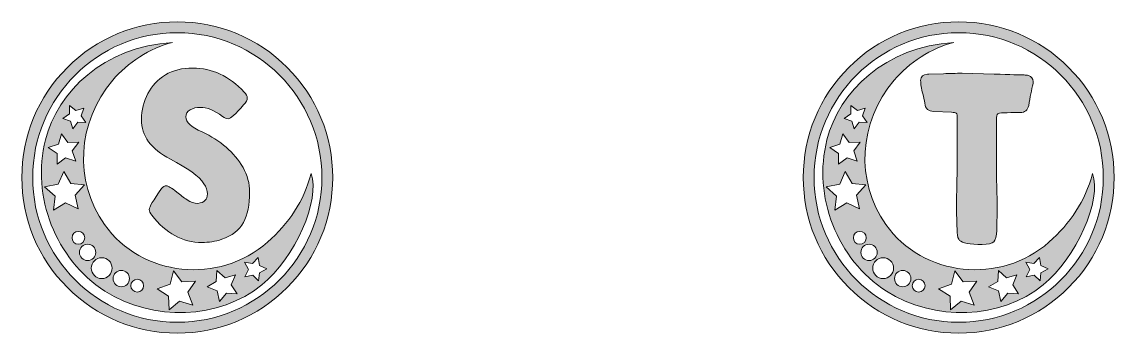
# Model space of a CAD drawing. Header units: inches. Extents: x 0.5 to 37.5, y -17.5 to -0.5.
# Drawn here: x 10.51 to 17.49, y -12.49 to -10.51 of the extents above; entities that cross this region are included whole.
import ezdxf

# ---------------------------------------------------------------- set-up
doc = ezdxf.new("R2010")
doc.units = ezdxf.units.IN
doc.header["$MEASUREMENT"] = 0
doc.layers.add('Layer 1', color=7, linetype='Continuous')

# ---------------------------------------------------------------- blocks, each defined once
blk = doc.blocks.new('block 15')
at = {"layer": 'Layer 1', "true_color": 0xdaaa6d}
h = blk.add_hatch(color=43, dxfattribs=at)
h.dxf.hatch_style = 2
edge = h.paths.add_edge_path()
edge.add_spline(control_points=[(17.2033, -10.7966), (17.0155, -10.6088), (16.7657, -10.5053), (16.5, -10.5053), (16.2343, -10.5053), (15.9845, -10.6088), (15.7966, -10.7966), (15.6088, -10.9845), (15.5053, -11.2343), (15.5053, -11.5), (15.5053, -11.7657), (15.6088, -12.0155), (15.7966, -12.2033), (15.9845, -12.3912), (16.2343, -12.4947), (16.5, -12.4947), (16.7657, -12.4947), (17.0155, -12.3912), (17.2033, -12.2033), (17.3912, -12.0155), (17.4947, -11.7657), (17.4947, -11.5), (17.4947, -11.2343), (17.3912, -10.9845), (17.2033, -10.7966)], knot_values=[0, 0, 0, 0, 1, 1, 1, 2, 2, 2, 3, 3, 3, 4, 4, 4, 5, 5, 5, 6, 6, 6, 7, 7, 7, 8, 8, 8, 8], degree=3, periodic=1)
edge = h.paths.add_edge_path()
edge.add_spline(control_points=[(16.5, -12.4254), (15.9889, -12.4254), (15.5746, -12.0111), (15.5746, -11.5), (15.5746, -10.9889), (15.9889, -10.5746), (16.5, -10.5746), (17.0111, -10.5746), (17.4254, -10.9889), (17.4254, -11.5), (17.4254, -12.0111), (17.0111, -12.4254), (16.5, -12.4254)], knot_values=[0, 0, 0, 0, 1, 1, 1, 2, 2, 2, 3, 3, 3, 4, 4, 4, 4], degree=3, periodic=1)
h = blk.add_hatch(color=43, dxfattribs=at)
h.dxf.hatch_style = 2
edge = h.paths.add_edge_path()
edge.add_spline(control_points=[(17.3557, -11.4749), (17.3103, -11.6525), (17.2129, -11.7943), (17.0777, -11.9133), (16.7665, -12.1872), (16.2717, -12.136), (16.034, -11.7998), (15.8381, -11.5227), (15.8574, -11.1491), (16.0875, -10.878), (16.1803, -10.7687), (16.3257, -10.6687), (16.4691, -10.6378), (16.0299, -10.6613), (15.7339, -10.9545), (15.6569, -11.2583), (15.5648, -11.6213), (15.7211, -12.0226), (16.037, -12.2261), (16.3434, -12.4233), (16.7691, -12.4066), (17.0403, -12.1867), (17.2528, -12.0144), (17.4189, -11.6419), (17.3557, -11.4749)], knot_values=[0, 0, 0, 0, 1, 1, 1, 2, 2, 2, 3, 3, 3, 4, 4, 4, 5, 5, 5, 6, 6, 6, 7, 7, 7, 8, 8, 8, 8], degree=3, periodic=1)
h.paths.add_polyline_path([(15.8097, -11.0408), (15.8514, -11.0725), (15.9011, -11.0561), (15.8839, -11.1055), (15.9148, -11.1477), (15.8625, -11.1466), (15.8319, -11.1891), (15.8168, -11.139), (15.7669, -11.123), (15.8099, -11.0931)])
h.paths.add_polyline_path([(15.7399, -11.2867), (15.7596, -11.2207), (15.8, -11.2765), (15.8689, -11.2748), (15.8283, -11.3305), (15.8511, -11.3955), (15.7856, -11.374), (15.7309, -11.4158), (15.731, -11.347), (15.6744, -11.3078)])
h.paths.add_polyline_path([(15.7073, -11.7082), (15.718, -11.6194), (15.6509, -11.5602), (15.7387, -11.543), (15.7742, -11.4609), (15.8177, -11.5391), (15.9067, -11.5475), (15.8459, -11.613), (15.8654, -11.7003), (15.7842, -11.6627)])
edge = h.paths.add_edge_path()
edge.add_spline(control_points=[(15.8263, -11.8854), (15.8263, -11.8628), (15.8447, -11.8444), (15.8673, -11.8444), (15.89, -11.8444), (15.9083, -11.8628), (15.9083, -11.8854), (15.9083, -11.9081), (15.89, -11.9264), (15.8673, -11.9264), (15.8447, -11.9264), (15.8263, -11.9081), (15.8263, -11.8854)], knot_values=[0, 0, 0, 0, 1, 1, 1, 2, 2, 2, 3, 3, 3, 4, 4, 4, 4], degree=3, periodic=1)
edge = h.paths.add_edge_path()
edge.add_spline(control_points=[(15.874, -11.9788), (15.874, -11.9499), (15.8974, -11.9264), (15.9263, -11.9264), (15.9553, -11.9264), (15.9787, -11.9499), (15.9787, -11.9788), (15.9787, -12.0077), (15.9553, -12.0312), (15.9263, -12.0312), (15.8974, -12.0312), (15.874, -12.0077), (15.874, -11.9788)], knot_values=[0, 0, 0, 0, 1, 1, 1, 2, 2, 2, 3, 3, 3, 4, 4, 4, 4], degree=3, periodic=1)
edge = h.paths.add_edge_path()
edge.add_spline(control_points=[(16.0165, -12.1459), (15.9797, -12.1459), (15.9499, -12.116), (15.9499, -12.0793), (15.9499, -12.0425), (15.9797, -12.0127), (16.0165, -12.0127), (16.0533, -12.0127), (16.0831, -12.0425), (16.0831, -12.0793), (16.0831, -12.116), (16.0533, -12.1459), (16.0165, -12.1459)], knot_values=[0, 0, 0, 0, 1, 1, 1, 2, 2, 2, 3, 3, 3, 4, 4, 4, 4], degree=3, periodic=1)
edge = h.paths.add_edge_path()
edge.add_spline(control_points=[(16.1416, -12.1982), (16.1126, -12.1982), (16.0892, -12.1748), (16.0892, -12.1459), (16.0892, -12.1169), (16.1126, -12.0935), (16.1416, -12.0935), (16.1705, -12.0935), (16.1939, -12.1169), (16.1939, -12.1459), (16.1939, -12.1748), (16.1705, -12.1982), (16.1416, -12.1982)], knot_values=[0, 0, 0, 0, 1, 1, 1, 2, 2, 2, 3, 3, 3, 4, 4, 4, 4], degree=3, periodic=1)
edge = h.paths.add_edge_path()
edge.add_spline(control_points=[(16.2436, -12.2326), (16.2209, -12.2326), (16.2026, -12.2142), (16.2026, -12.1916), (16.2026, -12.1689), (16.2209, -12.1506), (16.2436, -12.1506), (16.2662, -12.1506), (16.2846, -12.1689), (16.2846, -12.1916), (16.2846, -12.2142), (16.2662, -12.2326), (16.2436, -12.2326)], knot_values=[0, 0, 0, 0, 1, 1, 1, 2, 2, 2, 3, 3, 3, 4, 4, 4, 4], degree=3, periodic=1)
h.paths.add_polyline_path([(16.5989, -12.3153), (16.515, -12.2908), (16.4473, -12.346), (16.4447, -12.2587), (16.3713, -12.2114), (16.4535, -12.1819), (16.4758, -12.0975), (16.5292, -12.1666), (16.6164, -12.1617), (16.5673, -12.2339)])
h.paths.add_polyline_path([(16.8141, -12.2385), (16.7704, -12.2917), (16.7547, -12.2247), (16.6906, -12.1996), (16.7495, -12.1639), (16.7536, -12.0952), (16.8057, -12.1403), (16.8723, -12.1229), (16.8456, -12.1863), (16.8827, -12.2443)])
h.paths.add_polyline_path([(17.0265, -12.1089), (17.0203, -12.1608), (16.9828, -12.1243), (16.9315, -12.1344), (16.9547, -12.0875), (16.9292, -12.0417), (16.981, -12.0493), (17.0166, -12.0109), (17.0254, -12.0625), (17.0729, -12.0845)])
at = {"layer": 'Layer 1', "lineweight": 0}
for points in [[(15.8097, -11.0408), (15.8514, -11.0725), (15.9011, -11.0561), (15.8839, -11.1055), (15.9148, -11.1477), (15.8625, -11.1466), (15.8319, -11.1891), (15.8168, -11.139), (15.7669, -11.123), (15.8099, -11.0931), (15.8097, -11.0408)], [(15.7399, -11.2867), (15.7596, -11.2207), (15.8, -11.2765), (15.8689, -11.2748), (15.8283, -11.3305), (15.8511, -11.3955), (15.7856, -11.374), (15.7309, -11.4158), (15.731, -11.347), (15.6744, -11.3078), (15.7399, -11.2867)], [(15.7073, -11.7082), (15.718, -11.6194), (15.6509, -11.5602), (15.7387, -11.543), (15.7742, -11.4609), (15.8177, -11.5391), (15.9067, -11.5475), (15.8459, -11.613), (15.8654, -11.7003), (15.7842, -11.6627), (15.7073, -11.7082)], [(17.0265, -12.1089), (17.0203, -12.1608), (16.9828, -12.1243), (16.9315, -12.1344), (16.9547, -12.0875), (16.9292, -12.0417), (16.981, -12.0493), (17.0166, -12.0109), (17.0254, -12.0625), (17.0729, -12.0845), (17.0265, -12.1089)], [(16.5989, -12.3153), (16.515, -12.2908), (16.4473, -12.346), (16.4447, -12.2587), (16.3713, -12.2114), (16.4535, -12.1819), (16.4758, -12.0975), (16.5292, -12.1666), (16.6164, -12.1617), (16.5673, -12.2339), (16.5989, -12.3153)], [(16.8141, -12.2385), (16.7704, -12.2917), (16.7547, -12.2247), (16.6906, -12.1996), (16.7495, -12.1639), (16.7536, -12.0952), (16.8057, -12.1403), (16.8723, -12.1229), (16.8456, -12.1863), (16.8827, -12.2443), (16.8141, -12.2385)]]:
    blk.add_lwpolyline(points, dxfattribs=at)
for points, knots in [([(17.2033, -10.7966), (17.0155, -10.6088), (16.7657, -10.5053), (16.5, -10.5053), (16.2343, -10.5053), (15.9845, -10.6088), (15.7966, -10.7966), (15.6088, -10.9845), (15.5053, -11.2343), (15.5053, -11.5), (15.5053, -11.7657), (15.6088, -12.0155), (15.7966, -12.2033), (15.9845, -12.3912), (16.2343, -12.4947), (16.5, -12.4947), (16.7657, -12.4947), (17.0155, -12.3912), (17.2033, -12.2033), (17.3912, -12.0155), (17.4947, -11.7657), (17.4947, -11.5), (17.4947, -11.2343), (17.3912, -10.9845), (17.2033, -10.7966)], [0, 0, 0, 0, 1, 1, 1, 2, 2, 2, 3, 3, 3, 4, 4, 4, 5, 5, 5, 6, 6, 6, 7, 7, 7, 8, 8, 8, 8]), ([(16.5, -12.4254), (15.9889, -12.4254), (15.5746, -12.0111), (15.5746, -11.5), (15.5746, -10.9889), (15.9889, -10.5746), (16.5, -10.5746), (17.0111, -10.5746), (17.4254, -10.9889), (17.4254, -11.5), (17.4254, -12.0111), (17.0111, -12.4254), (16.5, -12.4254)], [0, 0, 0, 0, 1, 1, 1, 2, 2, 2, 3, 3, 3, 4, 4, 4, 4]), ([(17.3557, -11.4749), (17.3103, -11.6525), (17.2129, -11.7943), (17.0777, -11.9133), (16.7665, -12.1872), (16.2717, -12.136), (16.034, -11.7998), (15.8381, -11.5227), (15.8574, -11.1491), (16.0875, -10.878), (16.1803, -10.7687), (16.3257, -10.6687), (16.4691, -10.6378), (16.0299, -10.6613), (15.7339, -10.9545), (15.6569, -11.2583), (15.5648, -11.6213), (15.7211, -12.0226), (16.037, -12.2261), (16.3434, -12.4233), (16.7691, -12.4066), (17.0403, -12.1867), (17.2528, -12.0144), (17.4189, -11.6419), (17.3557, -11.4749)], [0, 0, 0, 0, 1, 1, 1, 2, 2, 2, 3, 3, 3, 4, 4, 4, 5, 5, 5, 6, 6, 6, 7, 7, 7, 8, 8, 8, 8]), ([(15.8263, -11.8854), (15.8263, -11.8628), (15.8447, -11.8444), (15.8673, -11.8444), (15.89, -11.8444), (15.9083, -11.8628), (15.9083, -11.8854), (15.9083, -11.9081), (15.89, -11.9264), (15.8673, -11.9264), (15.8447, -11.9264), (15.8263, -11.9081), (15.8263, -11.8854)], [0, 0, 0, 0, 1, 1, 1, 2, 2, 2, 3, 3, 3, 4, 4, 4, 4]), ([(15.874, -11.9788), (15.874, -11.9499), (15.8974, -11.9264), (15.9263, -11.9264), (15.9553, -11.9264), (15.9787, -11.9499), (15.9787, -11.9788), (15.9787, -12.0077), (15.9553, -12.0312), (15.9263, -12.0312), (15.8974, -12.0312), (15.874, -12.0077), (15.874, -11.9788)], [0, 0, 0, 0, 1, 1, 1, 2, 2, 2, 3, 3, 3, 4, 4, 4, 4]), ([(16.0165, -12.1459), (15.9797, -12.1459), (15.9499, -12.116), (15.9499, -12.0793), (15.9499, -12.0425), (15.9797, -12.0127), (16.0165, -12.0127), (16.0533, -12.0127), (16.0831, -12.0425), (16.0831, -12.0793), (16.0831, -12.116), (16.0533, -12.1459), (16.0165, -12.1459)], [0, 0, 0, 0, 1, 1, 1, 2, 2, 2, 3, 3, 3, 4, 4, 4, 4]), ([(16.1416, -12.1982), (16.1126, -12.1982), (16.0892, -12.1748), (16.0892, -12.1459), (16.0892, -12.1169), (16.1126, -12.0935), (16.1416, -12.0935), (16.1705, -12.0935), (16.1939, -12.1169), (16.1939, -12.1459), (16.1939, -12.1748), (16.1705, -12.1982), (16.1416, -12.1982)], [0, 0, 0, 0, 1, 1, 1, 2, 2, 2, 3, 3, 3, 4, 4, 4, 4]), ([(16.2436, -12.2326), (16.2209, -12.2326), (16.2026, -12.2142), (16.2026, -12.1916), (16.2026, -12.1689), (16.2209, -12.1506), (16.2436, -12.1506), (16.2662, -12.1506), (16.2846, -12.1689), (16.2846, -12.1916), (16.2846, -12.2142), (16.2662, -12.2326), (16.2436, -12.2326)], [0, 0, 0, 0, 1, 1, 1, 2, 2, 2, 3, 3, 3, 4, 4, 4, 4])]:
    blk.add_open_spline(points, degree=3, knots=knots, dxfattribs=at)
blk = doc.blocks.new('block 14')
at = {"layer": 'Layer 1', "true_color": 0xdaaa6d}
h = blk.add_hatch(color=43, dxfattribs=at)
h.dxf.hatch_style = 2
edge = h.paths.add_edge_path()
edge.add_spline(control_points=[(16.5058, -11.9016), (16.4969, -11.8928), (16.492, -11.8763), (16.4911, -11.8523), (16.4876, -11.7919), (16.4858, -11.7319), (16.4858, -11.6724), (16.4858, -11.6724), (16.4885, -11.5271), (16.4885, -11.5271), (16.4902, -11.4773), (16.4911, -11.3445), (16.4911, -11.1286), (16.4911, -11.1064), (16.4889, -11.0932), (16.4845, -11.0892), (16.48, -11.0852), (16.4698, -11.0832), (16.4538, -11.0832), (16.4538, -11.0832), (16.3418, -11.0779), (16.3418, -11.0779), (16.3054, -11.0779), (16.2859, -11.0601), (16.2832, -11.0246), (16.2797, -11.0042), (16.2752, -10.9842), (16.2699, -10.9646), (16.261, -10.9317), (16.2565, -10.9038), (16.2565, -10.8806), (16.2565, -10.854), (16.2712, -10.8406), (16.3005, -10.8406), (16.3005, -10.8406), (16.3085, -10.8406), (16.3085, -10.8406), (16.3085, -10.8406), (16.4032, -10.8367), (16.4032, -10.8367), (16.4432, -10.8349), (16.4831, -10.834), (16.5231, -10.834), (16.5231, -10.834), (16.7271, -10.8393), (16.7271, -10.8393), (16.8319, -10.8429), (16.8959, -10.8447), (16.919, -10.8447), (16.9279, -10.8447), (16.9372, -10.846), (16.947, -10.8486), (16.9665, -10.8558), (16.9763, -10.8686), (16.9763, -10.8873), (16.9763, -10.8873), (16.9763, -10.8993), (16.9763, -10.8993), (16.9656, -10.9402), (16.9563, -10.9873), (16.9483, -11.0406), (16.9412, -11.0699), (16.923, -11.0846), (16.8937, -11.0846), (16.803, -11.0846), (16.7551, -11.0872), (16.7497, -11.0926), (16.7444, -11.0979), (16.7417, -11.1108), (16.7417, -11.1312), (16.7417, -11.1312), (16.7417, -11.4964), (16.7417, -11.4964), (16.7444, -11.5684), (16.7457, -11.6377), (16.7457, -11.7044), (16.7457, -11.7497), (16.7448, -11.7941), (16.7431, -11.8377), (16.7413, -11.875), (16.735, -11.8992), (16.7244, -11.9103), (16.7137, -11.9214), (16.6888, -11.9274), (16.6497, -11.9283), (16.5706, -11.9283), (16.5227, -11.9194), (16.5058, -11.9016)], knot_values=[0, 0, 0, 0, 1, 1, 1, 2, 2, 2, 3, 3, 3, 4, 4, 4, 5, 5, 5, 6, 6, 6, 7, 7, 7, 8, 8, 8, 9, 9, 9, 10, 10, 10, 11, 11, 11, 12, 12, 12, 13, 13, 13, 14, 14, 14, 15, 15, 15, 16, 16, 16, 17, 17, 17, 18, 18, 18, 19, 19, 19, 20, 20, 20, 21, 21, 21, 22, 22, 22, 23, 23, 23, 24, 24, 24, 25, 25, 25, 26, 26, 26, 27, 27, 27, 28, 28, 28, 29, 29, 29, 29], degree=3, periodic=1)
at = {"layer": 'Layer 1', "lineweight": 0}
blk.add_open_spline([(16.5058, -11.9016), (16.4969, -11.8928), (16.492, -11.8763), (16.4911, -11.8523), (16.4876, -11.7919), (16.4858, -11.7319), (16.4858, -11.6724), (16.4858, -11.6724), (16.4885, -11.5271), (16.4885, -11.5271), (16.4902, -11.4773), (16.4911, -11.3445), (16.4911, -11.1286), (16.4911, -11.1064), (16.4889, -11.0932), (16.4845, -11.0892), (16.48, -11.0852), (16.4698, -11.0832), (16.4538, -11.0832), (16.4538, -11.0832), (16.3418, -11.0779), (16.3418, -11.0779), (16.3054, -11.0779), (16.2859, -11.0601), (16.2832, -11.0246), (16.2797, -11.0042), (16.2752, -10.9842), (16.2699, -10.9646), (16.261, -10.9317), (16.2565, -10.9038), (16.2565, -10.8806), (16.2565, -10.854), (16.2712, -10.8406), (16.3005, -10.8406), (16.3005, -10.8406), (16.3085, -10.8406), (16.3085, -10.8406), (16.3085, -10.8406), (16.4032, -10.8367), (16.4032, -10.8367), (16.4432, -10.8349), (16.4831, -10.834), (16.5231, -10.834), (16.5231, -10.834), (16.7271, -10.8393), (16.7271, -10.8393), (16.8319, -10.8429), (16.8959, -10.8447), (16.919, -10.8447), (16.9279, -10.8447), (16.9372, -10.846), (16.947, -10.8486), (16.9665, -10.8558), (16.9763, -10.8686), (16.9763, -10.8873), (16.9763, -10.8873), (16.9763, -10.8993), (16.9763, -10.8993), (16.9656, -10.9402), (16.9563, -10.9873), (16.9483, -11.0406), (16.9412, -11.0699), (16.923, -11.0846), (16.8937, -11.0846), (16.803, -11.0846), (16.7551, -11.0872), (16.7497, -11.0926), (16.7444, -11.0979), (16.7417, -11.1108), (16.7417, -11.1312), (16.7417, -11.1312), (16.7417, -11.4964), (16.7417, -11.4964), (16.7444, -11.5684), (16.7457, -11.6377), (16.7457, -11.7044), (16.7457, -11.7497), (16.7448, -11.7941), (16.7431, -11.8377), (16.7413, -11.875), (16.735, -11.8992), (16.7244, -11.9103), (16.7137, -11.9214), (16.6888, -11.9274), (16.6497, -11.9283), (16.5706, -11.9283), (16.5227, -11.9194), (16.5058, -11.9016)], degree=3, knots=[0, 0, 0, 0, 1, 1, 1, 2, 2, 2, 3, 3, 3, 4, 4, 4, 5, 5, 5, 6, 6, 6, 7, 7, 7, 8, 8, 8, 9, 9, 9, 10, 10, 10, 11, 11, 11, 12, 12, 12, 13, 13, 13, 14, 14, 14, 15, 15, 15, 16, 16, 16, 17, 17, 17, 18, 18, 18, 19, 19, 19, 20, 20, 20, 21, 21, 21, 22, 22, 22, 23, 23, 23, 24, 24, 24, 25, 25, 25, 26, 26, 26, 27, 27, 27, 28, 28, 28, 29, 29, 29, 29], dxfattribs=at)
at = {"layer": 'Layer 1'}
blk.add_blockref('block 15', (0, 0), dxfattribs=at)
blk = doc.blocks.new('block 17')
at = {"layer": 'Layer 1', "true_color": 0xdaaa6d}
h = blk.add_hatch(color=43, dxfattribs=at)
h.dxf.hatch_style = 2
edge = h.paths.add_edge_path()
edge.add_spline(control_points=[(12.2033, -10.7966), (12.0155, -10.6088), (11.7657, -10.5053), (11.5, -10.5053), (11.2343, -10.5053), (10.9845, -10.6088), (10.7966, -10.7966), (10.6088, -10.9845), (10.5053, -11.2343), (10.5053, -11.5), (10.5053, -11.7657), (10.6088, -12.0155), (10.7966, -12.2033), (10.9845, -12.3912), (11.2343, -12.4947), (11.5, -12.4947), (11.7657, -12.4947), (12.0155, -12.3912), (12.2033, -12.2033), (12.3912, -12.0155), (12.4947, -11.7657), (12.4947, -11.5), (12.4947, -11.2343), (12.3912, -10.9845), (12.2033, -10.7966)], knot_values=[0, 0, 0, 0, 1, 1, 1, 2, 2, 2, 3, 3, 3, 4, 4, 4, 5, 5, 5, 6, 6, 6, 7, 7, 7, 8, 8, 8, 8], degree=3, periodic=1)
edge = h.paths.add_edge_path()
edge.add_spline(control_points=[(11.5, -12.4254), (10.9889, -12.4254), (10.5746, -12.0111), (10.5746, -11.5), (10.5746, -10.9889), (10.9889, -10.5746), (11.5, -10.5746), (12.0111, -10.5746), (12.4254, -10.9889), (12.4254, -11.5), (12.4254, -12.0111), (12.0111, -12.4254), (11.5, -12.4254)], knot_values=[0, 0, 0, 0, 1, 1, 1, 2, 2, 2, 3, 3, 3, 4, 4, 4, 4], degree=3, periodic=1)
h = blk.add_hatch(color=43, dxfattribs=at)
h.dxf.hatch_style = 2
edge = h.paths.add_edge_path()
edge.add_spline(control_points=[(12.3557, -11.4749), (12.3103, -11.6525), (12.2129, -11.7943), (12.0777, -11.9133), (11.7665, -12.1872), (11.2717, -12.136), (11.034, -11.7998), (10.8381, -11.5227), (10.8574, -11.1491), (11.0875, -10.878), (11.1803, -10.7687), (11.3257, -10.6687), (11.4691, -10.6378), (11.0299, -10.6613), (10.7339, -10.9545), (10.6569, -11.2583), (10.5648, -11.6213), (10.7211, -12.0226), (11.037, -12.2261), (11.3434, -12.4233), (11.7691, -12.4066), (12.0403, -12.1867), (12.2528, -12.0144), (12.4189, -11.6419), (12.3557, -11.4749)], knot_values=[0, 0, 0, 0, 1, 1, 1, 2, 2, 2, 3, 3, 3, 4, 4, 4, 5, 5, 5, 6, 6, 6, 7, 7, 7, 8, 8, 8, 8], degree=3, periodic=1)
h.paths.add_polyline_path([(10.8097, -11.0408), (10.8514, -11.0725), (10.9011, -11.0561), (10.8839, -11.1055), (10.9148, -11.1477), (10.8625, -11.1466), (10.8319, -11.1891), (10.8168, -11.139), (10.7669, -11.123), (10.8099, -11.0931)])
h.paths.add_polyline_path([(10.7399, -11.2867), (10.7596, -11.2207), (10.8, -11.2765), (10.8689, -11.2748), (10.8283, -11.3305), (10.8511, -11.3955), (10.7856, -11.374), (10.7309, -11.4158), (10.731, -11.347), (10.6744, -11.3078)])
h.paths.add_polyline_path([(10.7073, -11.7082), (10.718, -11.6194), (10.6509, -11.5602), (10.7387, -11.543), (10.7742, -11.4609), (10.8177, -11.5391), (10.9067, -11.5475), (10.8459, -11.613), (10.8654, -11.7003), (10.7842, -11.6627)])
edge = h.paths.add_edge_path()
edge.add_spline(control_points=[(10.8263, -11.8854), (10.8263, -11.8628), (10.8447, -11.8444), (10.8673, -11.8444), (10.89, -11.8444), (10.9083, -11.8628), (10.9083, -11.8854), (10.9083, -11.9081), (10.89, -11.9264), (10.8673, -11.9264), (10.8447, -11.9264), (10.8263, -11.9081), (10.8263, -11.8854)], knot_values=[0, 0, 0, 0, 1, 1, 1, 2, 2, 2, 3, 3, 3, 4, 4, 4, 4], degree=3, periodic=1)
edge = h.paths.add_edge_path()
edge.add_spline(control_points=[(10.874, -11.9788), (10.874, -11.9499), (10.8974, -11.9264), (10.9263, -11.9264), (10.9553, -11.9264), (10.9787, -11.9499), (10.9787, -11.9788), (10.9787, -12.0077), (10.9553, -12.0312), (10.9263, -12.0312), (10.8974, -12.0312), (10.874, -12.0077), (10.874, -11.9788)], knot_values=[0, 0, 0, 0, 1, 1, 1, 2, 2, 2, 3, 3, 3, 4, 4, 4, 4], degree=3, periodic=1)
edge = h.paths.add_edge_path()
edge.add_spline(control_points=[(11.0165, -12.1459), (10.9797, -12.1459), (10.9499, -12.116), (10.9499, -12.0793), (10.9499, -12.0425), (10.9797, -12.0127), (11.0165, -12.0127), (11.0533, -12.0127), (11.0831, -12.0425), (11.0831, -12.0793), (11.0831, -12.116), (11.0533, -12.1459), (11.0165, -12.1459)], knot_values=[0, 0, 0, 0, 1, 1, 1, 2, 2, 2, 3, 3, 3, 4, 4, 4, 4], degree=3, periodic=1)
edge = h.paths.add_edge_path()
edge.add_spline(control_points=[(11.1416, -12.1982), (11.1126, -12.1982), (11.0892, -12.1748), (11.0892, -12.1459), (11.0892, -12.1169), (11.1126, -12.0935), (11.1416, -12.0935), (11.1705, -12.0935), (11.1939, -12.1169), (11.1939, -12.1459), (11.1939, -12.1748), (11.1705, -12.1982), (11.1416, -12.1982)], knot_values=[0, 0, 0, 0, 1, 1, 1, 2, 2, 2, 3, 3, 3, 4, 4, 4, 4], degree=3, periodic=1)
edge = h.paths.add_edge_path()
edge.add_spline(control_points=[(11.2436, -12.2326), (11.2209, -12.2326), (11.2026, -12.2142), (11.2026, -12.1916), (11.2026, -12.1689), (11.2209, -12.1506), (11.2436, -12.1506), (11.2662, -12.1506), (11.2846, -12.1689), (11.2846, -12.1916), (11.2846, -12.2142), (11.2662, -12.2326), (11.2436, -12.2326)], knot_values=[0, 0, 0, 0, 1, 1, 1, 2, 2, 2, 3, 3, 3, 4, 4, 4, 4], degree=3, periodic=1)
h.paths.add_polyline_path([(11.5989, -12.3153), (11.515, -12.2908), (11.4473, -12.346), (11.4447, -12.2587), (11.3713, -12.2114), (11.4535, -12.1819), (11.4758, -12.0975), (11.5292, -12.1666), (11.6164, -12.1617), (11.5673, -12.2339)])
h.paths.add_polyline_path([(11.8141, -12.2385), (11.7704, -12.2917), (11.7547, -12.2247), (11.6906, -12.1996), (11.7495, -12.1639), (11.7536, -12.0952), (11.8057, -12.1403), (11.8723, -12.1229), (11.8456, -12.1863), (11.8827, -12.2443)])
h.paths.add_polyline_path([(12.0265, -12.1089), (12.0203, -12.1608), (11.9828, -12.1243), (11.9315, -12.1344), (11.9547, -12.0875), (11.9292, -12.0417), (11.981, -12.0493), (12.0166, -12.0109), (12.0254, -12.0625), (12.0729, -12.0845)])
at = {"layer": 'Layer 1', "lineweight": 0}
for points in [[(10.8097, -11.0408), (10.8514, -11.0725), (10.9011, -11.0561), (10.8839, -11.1055), (10.9148, -11.1477), (10.8625, -11.1466), (10.8319, -11.1891), (10.8168, -11.139), (10.7669, -11.123), (10.8099, -11.0931), (10.8097, -11.0408)], [(10.7399, -11.2867), (10.7596, -11.2207), (10.8, -11.2765), (10.8689, -11.2748), (10.8283, -11.3305), (10.8511, -11.3955), (10.7856, -11.374), (10.7309, -11.4158), (10.731, -11.347), (10.6744, -11.3078), (10.7399, -11.2867)], [(10.7073, -11.7082), (10.718, -11.6194), (10.6509, -11.5602), (10.7387, -11.543), (10.7742, -11.4609), (10.8177, -11.5391), (10.9067, -11.5475), (10.8459, -11.613), (10.8654, -11.7003), (10.7842, -11.6627), (10.7073, -11.7082)], [(12.0265, -12.1089), (12.0203, -12.1608), (11.9828, -12.1243), (11.9315, -12.1344), (11.9547, -12.0875), (11.9292, -12.0417), (11.981, -12.0493), (12.0166, -12.0109), (12.0254, -12.0625), (12.0729, -12.0845), (12.0265, -12.1089)], [(11.5989, -12.3153), (11.515, -12.2908), (11.4473, -12.346), (11.4447, -12.2587), (11.3713, -12.2114), (11.4535, -12.1819), (11.4758, -12.0975), (11.5292, -12.1666), (11.6164, -12.1617), (11.5673, -12.2339), (11.5989, -12.3153)], [(11.8141, -12.2385), (11.7704, -12.2917), (11.7547, -12.2247), (11.6906, -12.1996), (11.7495, -12.1639), (11.7536, -12.0952), (11.8057, -12.1403), (11.8723, -12.1229), (11.8456, -12.1863), (11.8827, -12.2443), (11.8141, -12.2385)]]:
    blk.add_lwpolyline(points, dxfattribs=at)
for points, knots in [([(12.2033, -10.7966), (12.0155, -10.6088), (11.7657, -10.5053), (11.5, -10.5053), (11.2343, -10.5053), (10.9845, -10.6088), (10.7966, -10.7966), (10.6088, -10.9845), (10.5053, -11.2343), (10.5053, -11.5), (10.5053, -11.7657), (10.6088, -12.0155), (10.7966, -12.2033), (10.9845, -12.3912), (11.2343, -12.4947), (11.5, -12.4947), (11.7657, -12.4947), (12.0155, -12.3912), (12.2033, -12.2033), (12.3912, -12.0155), (12.4947, -11.7657), (12.4947, -11.5), (12.4947, -11.2343), (12.3912, -10.9845), (12.2033, -10.7966)], [0, 0, 0, 0, 1, 1, 1, 2, 2, 2, 3, 3, 3, 4, 4, 4, 5, 5, 5, 6, 6, 6, 7, 7, 7, 8, 8, 8, 8]), ([(11.5, -12.4254), (10.9889, -12.4254), (10.5746, -12.0111), (10.5746, -11.5), (10.5746, -10.9889), (10.9889, -10.5746), (11.5, -10.5746), (12.0111, -10.5746), (12.4254, -10.9889), (12.4254, -11.5), (12.4254, -12.0111), (12.0111, -12.4254), (11.5, -12.4254)], [0, 0, 0, 0, 1, 1, 1, 2, 2, 2, 3, 3, 3, 4, 4, 4, 4]), ([(12.3557, -11.4749), (12.3103, -11.6525), (12.2129, -11.7943), (12.0777, -11.9133), (11.7665, -12.1872), (11.2717, -12.136), (11.034, -11.7998), (10.8381, -11.5227), (10.8574, -11.1491), (11.0875, -10.878), (11.1803, -10.7687), (11.3257, -10.6687), (11.4691, -10.6378), (11.0299, -10.6613), (10.7339, -10.9545), (10.6569, -11.2583), (10.5648, -11.6213), (10.7211, -12.0226), (11.037, -12.2261), (11.3434, -12.4233), (11.7691, -12.4066), (12.0403, -12.1867), (12.2528, -12.0144), (12.4189, -11.6419), (12.3557, -11.4749)], [0, 0, 0, 0, 1, 1, 1, 2, 2, 2, 3, 3, 3, 4, 4, 4, 5, 5, 5, 6, 6, 6, 7, 7, 7, 8, 8, 8, 8]), ([(10.8263, -11.8854), (10.8263, -11.8628), (10.8447, -11.8444), (10.8673, -11.8444), (10.89, -11.8444), (10.9083, -11.8628), (10.9083, -11.8854), (10.9083, -11.9081), (10.89, -11.9264), (10.8673, -11.9264), (10.8447, -11.9264), (10.8263, -11.9081), (10.8263, -11.8854)], [0, 0, 0, 0, 1, 1, 1, 2, 2, 2, 3, 3, 3, 4, 4, 4, 4]), ([(10.874, -11.9788), (10.874, -11.9499), (10.8974, -11.9264), (10.9263, -11.9264), (10.9553, -11.9264), (10.9787, -11.9499), (10.9787, -11.9788), (10.9787, -12.0077), (10.9553, -12.0312), (10.9263, -12.0312), (10.8974, -12.0312), (10.874, -12.0077), (10.874, -11.9788)], [0, 0, 0, 0, 1, 1, 1, 2, 2, 2, 3, 3, 3, 4, 4, 4, 4]), ([(11.0165, -12.1459), (10.9797, -12.1459), (10.9499, -12.116), (10.9499, -12.0793), (10.9499, -12.0425), (10.9797, -12.0127), (11.0165, -12.0127), (11.0533, -12.0127), (11.0831, -12.0425), (11.0831, -12.0793), (11.0831, -12.116), (11.0533, -12.1459), (11.0165, -12.1459)], [0, 0, 0, 0, 1, 1, 1, 2, 2, 2, 3, 3, 3, 4, 4, 4, 4]), ([(11.1416, -12.1982), (11.1126, -12.1982), (11.0892, -12.1748), (11.0892, -12.1459), (11.0892, -12.1169), (11.1126, -12.0935), (11.1416, -12.0935), (11.1705, -12.0935), (11.1939, -12.1169), (11.1939, -12.1459), (11.1939, -12.1748), (11.1705, -12.1982), (11.1416, -12.1982)], [0, 0, 0, 0, 1, 1, 1, 2, 2, 2, 3, 3, 3, 4, 4, 4, 4]), ([(11.2436, -12.2326), (11.2209, -12.2326), (11.2026, -12.2142), (11.2026, -12.1916), (11.2026, -12.1689), (11.2209, -12.1506), (11.2436, -12.1506), (11.2662, -12.1506), (11.2846, -12.1689), (11.2846, -12.1916), (11.2846, -12.2142), (11.2662, -12.2326), (11.2436, -12.2326)], [0, 0, 0, 0, 1, 1, 1, 2, 2, 2, 3, 3, 3, 4, 4, 4, 4])]:
    blk.add_open_spline(points, degree=3, knots=knots, dxfattribs=at)
blk = doc.blocks.new('block 16')
at = {"layer": 'Layer 1', "true_color": 0xdaaa6d}
h = blk.add_hatch(color=43, dxfattribs=at)
h.dxf.hatch_style = 2
edge = h.paths.add_edge_path()
edge.add_spline(control_points=[(11.3369, -11.7405), (11.326, -11.7286), (11.3205, -11.7163), (11.3205, -11.7036), (11.3205, -11.6899), (11.3465, -11.6457), (11.3984, -11.571), (11.4085, -11.5592), (11.4189, -11.5532), (11.4299, -11.5532), (11.4408, -11.5532), (11.4631, -11.5665), (11.4968, -11.5929), (11.5187, -11.6111), (11.541, -11.6277), (11.5638, -11.6428), (11.5866, -11.6578), (11.6094, -11.6653), (11.6321, -11.6653), (11.6722, -11.6608), (11.6923, -11.6407), (11.6923, -11.6052), (11.6923, -11.5833), (11.685, -11.5614), (11.6704, -11.5396), (11.6385, -11.4922), (11.567, -11.4398), (11.4558, -11.3824), (11.3319, -11.3195), (11.27, -11.2348), (11.27, -11.1282), (11.2718, -11.0681), (11.2857, -11.0132), (11.3117, -10.9635), (11.3376, -10.9139), (11.375, -10.8742), (11.4237, -10.8446), (11.4725, -10.815), (11.531, -10.8002), (11.5993, -10.8002), (11.7223, -10.8002), (11.8321, -10.8517), (11.9287, -10.9546), (11.9415, -10.9674), (11.9479, -10.9792), (11.9479, -10.9902), (11.9479, -11.0038), (11.9401, -11.0193), (11.9246, -11.0366), (11.8736, -11.0949), (11.8403, -11.1241), (11.8248, -11.1241), (11.8157, -11.1241), (11.8039, -11.1191), (11.7893, -11.1091), (11.7374, -11.0708), (11.6895, -11.0517), (11.6458, -11.0517), (11.6221, -11.0517), (11.6009, -11.0571), (11.5823, -11.0681), (11.5636, -11.079), (11.5542, -11.094), (11.5542, -11.1132), (11.5542, -11.146), (11.5889, -11.1779), (11.6581, -11.2088), (11.7765, -11.2635), (11.864, -11.3391), (11.9205, -11.4357), (11.9487, -11.4849), (11.9629, -11.5377), (11.9629, -11.5942), (11.9629, -11.6735), (11.9497, -11.7377), (11.9232, -11.7869), (11.8968, -11.8361), (11.8508, -11.8721), (11.7852, -11.8949), (11.7424, -11.9086), (11.7, -11.9154), (11.6581, -11.9154), (11.5333, -11.9154), (11.4262, -11.8571), (11.3369, -11.7405)], knot_values=[0, 0, 0, 0, 1, 1, 1, 2, 2, 2, 3, 3, 3, 4, 4, 4, 5, 5, 5, 6, 6, 6, 7, 7, 7, 8, 8, 8, 9, 9, 9, 10, 10, 10, 11, 11, 11, 12, 12, 12, 13, 13, 13, 14, 14, 14, 15, 15, 15, 16, 16, 16, 17, 17, 17, 18, 18, 18, 19, 19, 19, 20, 20, 20, 21, 21, 21, 22, 22, 22, 23, 23, 23, 24, 24, 24, 25, 25, 25, 26, 26, 26, 27, 27, 27, 28, 28, 28, 28], degree=3, periodic=1)
at = {"layer": 'Layer 1', "lineweight": 0}
blk.add_open_spline([(11.3369, -11.7405), (11.326, -11.7286), (11.3205, -11.7163), (11.3205, -11.7036), (11.3205, -11.6899), (11.3465, -11.6457), (11.3984, -11.571), (11.4085, -11.5592), (11.4189, -11.5532), (11.4299, -11.5532), (11.4408, -11.5532), (11.4631, -11.5665), (11.4968, -11.5929), (11.5187, -11.6111), (11.541, -11.6277), (11.5638, -11.6428), (11.5866, -11.6578), (11.6094, -11.6653), (11.6321, -11.6653), (11.6722, -11.6608), (11.6923, -11.6407), (11.6923, -11.6052), (11.6923, -11.5833), (11.685, -11.5614), (11.6704, -11.5396), (11.6385, -11.4922), (11.567, -11.4398), (11.4558, -11.3824), (11.3319, -11.3195), (11.27, -11.2348), (11.27, -11.1282), (11.2718, -11.0681), (11.2857, -11.0132), (11.3117, -10.9635), (11.3376, -10.9139), (11.375, -10.8742), (11.4237, -10.8446), (11.4725, -10.815), (11.531, -10.8002), (11.5993, -10.8002), (11.7223, -10.8002), (11.8321, -10.8517), (11.9287, -10.9546), (11.9415, -10.9674), (11.9479, -10.9792), (11.9479, -10.9902), (11.9479, -11.0038), (11.9401, -11.0193), (11.9246, -11.0366), (11.8736, -11.0949), (11.8403, -11.1241), (11.8248, -11.1241), (11.8157, -11.1241), (11.8039, -11.1191), (11.7893, -11.1091), (11.7374, -11.0708), (11.6895, -11.0517), (11.6458, -11.0517), (11.6221, -11.0517), (11.6009, -11.0571), (11.5823, -11.0681), (11.5636, -11.079), (11.5542, -11.094), (11.5542, -11.1132), (11.5542, -11.146), (11.5889, -11.1779), (11.6581, -11.2088), (11.7765, -11.2635), (11.864, -11.3391), (11.9205, -11.4357), (11.9487, -11.4849), (11.9629, -11.5377), (11.9629, -11.5942), (11.9629, -11.6735), (11.9497, -11.7377), (11.9232, -11.7869), (11.8968, -11.8361), (11.8508, -11.8721), (11.7852, -11.8949), (11.7424, -11.9086), (11.7, -11.9154), (11.6581, -11.9154), (11.5333, -11.9154), (11.4262, -11.8571), (11.3369, -11.7405)], degree=3, knots=[0, 0, 0, 0, 1, 1, 1, 2, 2, 2, 3, 3, 3, 4, 4, 4, 5, 5, 5, 6, 6, 6, 7, 7, 7, 8, 8, 8, 9, 9, 9, 10, 10, 10, 11, 11, 11, 12, 12, 12, 13, 13, 13, 14, 14, 14, 15, 15, 15, 16, 16, 16, 17, 17, 17, 18, 18, 18, 19, 19, 19, 20, 20, 20, 21, 21, 21, 22, 22, 22, 23, 23, 23, 24, 24, 24, 25, 25, 25, 26, 26, 26, 27, 27, 27, 28, 28, 28, 28], dxfattribs=at)
at = {"layer": 'Layer 1'}
blk.add_blockref('block 17', (0, 0), dxfattribs=at)

msp = doc.modelspace()

# ---------------------------------------------------------------- block references
at = {"layer": 'Layer 1'}
for name in ['block 16', 'block 14']:
    msp.add_blockref(name, (0, 0), dxfattribs=at)

doc.saveas('drawing.dxf')
